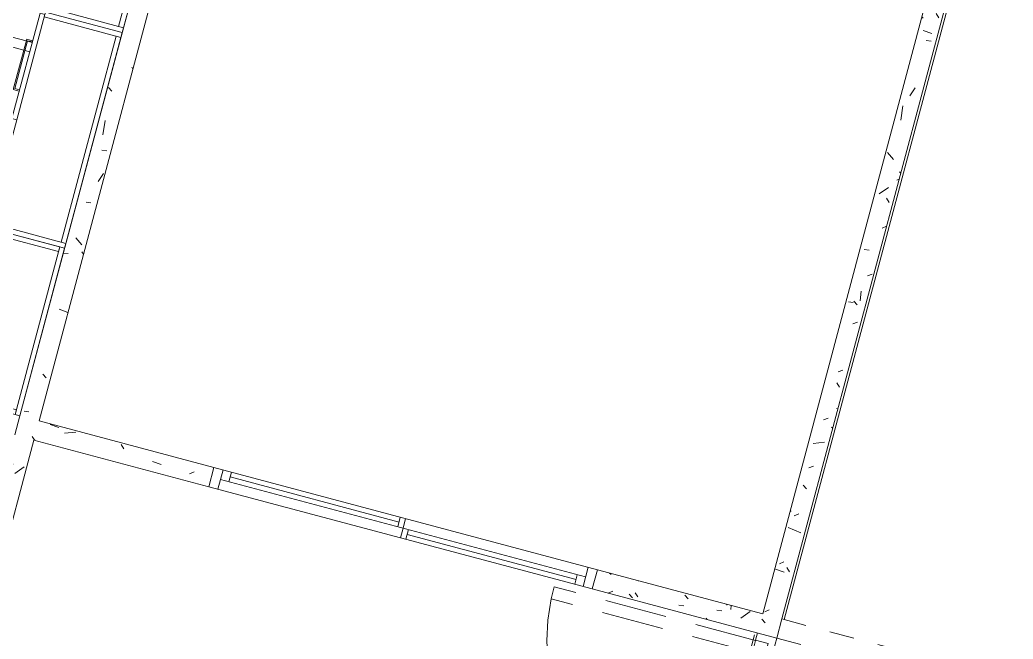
# Model space of a CAD drawing. Header units: metres. Extents: x 689715 to 690980, y 1005284 to 1006835.
# Drawn here: x 690799.91 to 690803.915, y 1005627.485 to 1005629.983 of the extents above; entities that cross this region are included whole.
import ezdxf

# ---------------------------------------------------------------- set-up
doc = ezdxf.new("R2010")
doc.units = ezdxf.units.M
for name, pattern in [('HIDDEN', [0.375, 0.25, -0.125]), ('Overhead', [0.00396875, 0.00238125, -0.0015875]), ('PHANTOM', [2.5, 1.25, -0.25, 0.25, -0.25, 0.25, -0.25])]:
    doc.linetypes.add(name, pattern=pattern)
doc.layers.add('0_HUELLAS CASAS CASTILLA', color=1, linetype='Continuous')
doc.layers.add('0_NUMERO DE LOTE FASE V', color=3, linetype='Continuous')
for name, color, linetype, lineweight in [('Aparatos sanitarios', 8, 'Continuous', 13), ('Líneas ocultas', 7, 'HIDDEN', 13), ('Medium Lines', 10, 'Continuous', 18), ('Modelos genéricos', 7, 'Continuous', 13), ('Muros', 7, 'Continuous', 13), ('Overhead', 7, 'Overhead', 13), ('Patrón de corte', 7, 'Continuous', 13), ('Puertas', 7, 'Continuous', 13), ('Ventanas', 7, 'Continuous', 13)]:
    doc.layers.add(name, color=color, linetype=linetype, lineweight=lineweight)
pattern_1 = [(49.99999999999996, (0, -2.328306436538696e-10), (0.4377584771638401, -0.03836033982117172), [0.04599999999999997, -0.5029999999999996]), (354.9999999999999, (0, -2.328306436538696e-10), (-0.0843952140696779, 0.4580987315439033), [0.037, -0.402]), (100.451, (0.03600000008009374, -0.003000000258907676), (0.3526758939897786, 0.4199401312074266), [0.03899999999999999, -0.427]), (46.18399999999996, (0, 0.121999999973923), (0.6506308650644553, -0.1004214988211121), [0.06899999999999998, -0.7539999999999997]), (96.63599999999995, (0.05400000012014061, 0.113999999826774), (0.570191611846052, 0.5938707988951815), [0.058, -0.6409999999999998]), (351.1839999999999, (0, 0.121999999973923), (0.5697220635397624, 0.5936975411065765), [0.05499999999999999, -0.6039999999999999]), (21, (0.06099999987054616, 0.09100000001490116), (0.3642747293136029, -0.245780230253577), [0.04599999999999997, -0.5029999999999996]), (326, (0.06099999987054616, 0.09100000001490116), (0.1482769546615402, 0.4415777901075864), [0.03699999999999999, -0.4019999999999999]), (71.451, (0.09099999989848584, 0.07100000022910535), (0.512048302653334, 0.1963072483374968), [0.03900000000000001, -0.4270000000000002]), (37.49999999999998, (0, -2.328306436538696e-10), (0.007375797972208928, 0.2022933454275577), [0.02, -0.3769999999999999, 0.02, -0.3879999999999999, -0.4039999999999999]), (37.49999999999998, (0, -2.328306436538696e-10), (0.007375797972208928, 0.2022933454275577), [-0.8059999999999998, 0.02, -0.384]), (7.49999999999994, (0, -2.328306436538696e-10), (0.1600503399492728, 0.2399435114399267), [0.02, -0.2129999999999999, 0.02, -0.3679999999999999, -0.154]), (7.49999999999994, (0, -2.328306436538696e-10), (0.1600503399492728, 0.2399435114399267), [-0.6209999999999999, 0.02, -0.134]), (327.5, (-0.136000000173226, -2.328306436538696e-10), (0.325416223879766, -0.01404568388630395), [0.02, -0.132, 0.02, -0.455, -0.6309999999999999]), (327.5, (-0.136000000173226, -2.328306436538696e-10), (0.325416223879766, -0.01404568388630395), [-0.6279999999999999, 0.02, -0.6109999999999999]), (317.4999999999999, (-0.1970000000437722, -2.328306436538696e-10), (0.3554815006055005, 0.06081860510782444), [0.01999999999999999, -0.1779999999999999, 0.01999999999999999, -0.2959999999999999, -0.4479999999999997]), (317.4999999999999, (-0.1970000000437722, -2.328306436538696e-10), (0.3554815006055005, 0.06081860510782444), [-0.5139999999999997, 0.01999999999999999, -0.4279999999999998])]

# ---------------------------------------------------------------- blocks, each defined once
blk = doc.blocks.new('Window-Sliding - VENTANA DE 1_60 X 1_20-1540949-PLANO CLAVE _8 CASAS EN HILERA_ - Dependent 1')
at = {"layer": 'Ventanas', "color": 253}
for p, q in [((0.8003658304546724, 0.04), (-0.799634169545327, 0.04)), ((-0.799634169545327, 0.04), (-0.799634169545327, -0.03999999999902364)), ((-0.7996341695453272, 0.04000000000097637), (0.8003658304546725, 0.04000000000097637)), ((-0.7615341697799087, -0.03999999999902364), (-0.7615341697799087, 0.04000000000097637)), ((-0.7615341697799087, 0.04000000000097637), (-0.7615341697799087, -0.03999999999902365)), ((0.7622658304671647, 9.714248738745823e-13), (-0.761534169779909, 9.714248738745823e-13)), ((-0.7266091695452884, 0.04000000000097637), (-0.7266091695452884, 9.714248738745823e-13)), ((-0.02185916954532734, 0.02000000000096879), (-0.7266091695452884, 0.02000000000096879)), ((-0.02185916954532734, 0.04000000000097637), (-0.02185916954532734, 9.714248738745823e-13)), ((0.000365830454672653, 9.714248738745823e-13), (0.000365830454672653, 0.04000000000097637)), ((0.000365830454672653, 9.714248738745823e-13), (0.000365830454672653, -0.03999999999902364)), ((0.02259083045467268, -0.03999999999902364), (0.02259083045467268, 9.714248738745823e-13)), ((0.7273408304547152, -0.03999999999902364), (0.7273408304547152, 9.714248738745823e-13)), ((0.7622658304671647, 0.04000000000097637), (0.7622658304671647, -0.03999999999902365)), ((0.8003658304546724, -0.03999999999902364), (0.8003658304546724, 0.04)), ((-0.799634169545327, -0.03999999999902364), (0.8003658304546724, -0.03999999999902364)), ((-0.7996341695453272, -0.03999999999902364), (0.8003658304546725, -0.03999999999902364)), ((-0.7996341692992297, -0.03999999999902364), (0.800365830455645, -0.03999999999902364)), ((0.02259083045467268, -0.0199999999990375), (0.7273408304547152, -0.0199999999990375))]:
    blk.add_line(p, q, dxfattribs=at)
blk = doc.blocks.new('PV_PUERTA SENCILLA - _90 x 2_18-1752362-PLANO CLAVE _8 CASAS EN HILERA_ - Dependent 1')
at = {"layer": 'Líneas ocultas', "color": 253}
for p, q in [((0.3683286352964649, 0.03999999999999443), (0.3683286352964649, 0.8799999999999943)), ((0.4193286352964649, 0.8799999999999943), (0.3683286352964649, 0.8799999999999943)), ((0.4193286352964649, 0.03999999999999443), (0.4193286352964649, 0.8799999999999943)), ((0.4193286352964649, 0.03999999999999443), (0.3683286352964649, 0.03999999999999443))]:
    blk.add_line(p, q, dxfattribs=at)
blk.add_arc((0.4193286352964647, 0.03999999999997304), 0.841546790142994, 93.47440736753113, 183.4744073675307, dxfattribs=at)
at = {"layer": 'Puertas', "color": 253}
for p, q in [((-0.4500000000000027, -0.05000000000000356), (-0.450000000000003, 0.04999999999999645)), ((-0.4450000000000029, 0.04999999999999647), (-0.450000000000003, 0.04999999999999645)), ((-0.4450000000000029, 0.04999999999999647), (-0.4450000000000027, -0.05000000000000354)), ((-0.4500000000000027, -0.05000000000000356), (-0.4450000000000027, -0.05000000000000354))]:
    blk.add_line(p, q, dxfattribs=at)
at = {"layer": 'Puertas', "color": 9, "lineweight": 9}
for p, q in [((-0.4200000000000045, 0.03999999999999649), (-0.4450000000000032, 0.03999999999999646)), ((-0.4200000000000044, -0.01225000000000943), (-0.4200000000000045, 0.03999999999999649)), ((0.45, 0.03999999999999823), (0.4200000000000014, 0.03999999999999804)), ((0.4200000000000014, 0.03999999999999804), (0.4200000000000016, -0.01225000000000783)), ((-0.445000000000003, -0.04000000000000354), (-0.4000000000000044, -0.04000000000000346)), ((-0.4000000000000044, -0.01225000000000941), (-0.4200000000000044, -0.01225000000000943)), ((-0.4000000000000044, -0.04000000000000346), (-0.4000000000000044, -0.01225000000000941)), ((0.4200000000000016, -0.01225000000000783), (0.4000000000000016, -0.0122500000000079)), ((0.4000000000000016, -0.0122500000000079), (0.4000000000000013, -0.04000000000000183)), ((0.4000000000000013, -0.04000000000000183), (0.4499999999999998, -0.04000000000000187))]:
    blk.add_line(p, q, dxfattribs=at)
blk = doc.blocks.new('M_Opening-Door - 0_90 x 2_21 m-1018766-PLANO CLAVE _8 CASAS EN HILERA_ - Dependent 1')
at = {"layer": 'Medium Lines', "color": 53}
for p, q in [((-0.4581886567164147, 0.04000000000000224), (-0.4581886567164147, -0.03999999999999618)), ((0.4418113432835851, -0.03999999999999618), (0.4418113432835851, 0.04000000000000224))]:
    blk.add_line(p, q, dxfattribs=at)
at = {"layer": 'Overhead', "color": 253}
for p, q in [((0.4418113432835851, 0.04000000000000224), (-0.4581886567164147, 0.04000000000000224)), ((-0.4581886567164147, -0.03999999999999618), (0.4418113432835851, -0.03999999999999618))]:
    blk.add_line(p, q, dxfattribs=at)
blk = doc.blocks.new('012-AR_CASTILLA_MODELO B_rvt-1-PLANO CLAVE _8 CASAS EN HILERA_ - Dependent 1')
at = {"layer": 'Patrón de corte'}
h = blk.add_hatch(dxfattribs=at)
h.set_pattern_fill('HORMIGÓN', color=254, scale=0.9999999999999999, style=0, pattern_type=2)
h.set_pattern_definition(pattern_1)
h.paths.add_polyline_path([(14.74183760152664, 87.69771324051544), (14.86183760140557, 87.69771324028261), (14.8618376016384, 90.31001324043609), (14.84644194558496, 90.31001324043609), (14.84644194552675, 90.33541324059479), (14.8618376016384, 90.33541324012913), (14.86183760169661, 90.85271324054338), (14.74183760146843, 90.85271324007772), (14.74183760152664, 87.77771324058995)], flags=0)
h = blk.add_hatch(dxfattribs=at)
h.set_pattern_fill('HORMIGÓN', color=254, scale=0.9999999999999999, style=0, pattern_type=2)
h.set_pattern_definition(pattern_1)
h.paths.add_polyline_path([(12.41178603237495, 87.69771324051544), (12.41178603237495, 87.77771324082278), (11.64183760154992, 87.77771324035712), (11.64183760154992, 87.69771324051544), (11.72183760127518, 87.69771324051544)], flags=0)
h.paths.add_polyline_path([(14.74183760152664, 87.69771324051544), (14.74183760152664, 87.77771324058995), (14.01178603223525, 87.77771324035712), (14.01178603211883, 87.69771324028261)], flags=0)
h = blk.add_hatch(dxfattribs=at)
h.set_pattern_fill('HORMIGÓN', color=254, scale=0.9999999999999999, style=0, pattern_type=2)
h.set_pattern_definition(pattern_1)
h.paths.add_polyline_path([(11.64183760143351, 80.16254749684595), (11.72183760162443, 80.16254749638028), (11.72183760168264, 83.02771324058995), (11.64183760154992, 83.02771324035712), (11.64183760166634, 82.04388341144659)], flags=0)
h.paths.add_polyline_path([(11.72183760144981, 84.22771324007772), (11.72183760127518, 87.69771324051544), (11.64183760154992, 87.69771324051544), (11.64183760154992, 84.22771324007772)], flags=0)
h = blk.add_hatch(dxfattribs=at)
h.set_pattern_fill('HORMIGÓN', color=254, scale=0.9999999999999999, style=0, pattern_type=2)
h.set_pattern_definition(pattern_1)
h.paths.add_polyline_path([(14.82183760148473, 79.59754749690183), (14.82183760136832, 87.69771324028261), (14.74183760152664, 87.69771324051544), (14.74183760152664, 79.59754749643616)], flags=0)
at = {"layer": 'Muros', "color": 253}
for p, q in [((14.74183760146843, 90.85271324007772), (14.74183760152664, 87.77771324058995)), ((11.73183760163374, 88.6727132408414), (11.73183760163374, 87.7877132401336)), ((12.41178603237495, 87.77771324082278), (11.64183760154992, 87.77771324035712)), ((11.64183760154992, 87.77771324035712), (11.64183760154992, 87.69771324051544)), ((14.74183760152664, 87.77771324058995), (14.01178603223525, 87.77771324035712)), ((11.63178619963583, 84.22771324007772), (11.63178619975224, 87.69771324028261)), ((11.64178619987797, 87.69771324028261), (11.64178619976155, 84.22771324054338)), ((11.64183760154992, 87.69771324051544), (11.64183760154992, 84.22771324007772)), ((11.72183760127518, 87.69771324051544), (12.41178603237495, 87.69771324051544)), ((11.72183760144981, 84.22771324007772), (11.72183760127518, 87.69771324051544)), ((14.01178603211883, 87.69771324028261), (14.74183760152664, 87.69771324051544)), ((14.74183760152664, 87.69771324051544), (14.74183760152664, 84.34771324018948)), ((14.82183760148473, 79.59754749690183), (14.82183760136832, 87.69771324028261)), ((14.82183760136832, 87.69771324028261), (14.86183760140557, 87.69771324028261))]:
    blk.add_line(p, q, dxfattribs=at)
at = {"color": 254, "lineweight": 13}
for name, p, rotation in [('PV_PUERTA SENCILLA - _90 x 2_18-1752362-PLANO CLAVE _8 CASAS EN HILERA_ - Dependent 1', (11.68183760170359, 88.22771324031055), 270), ('M_Opening-Door - 0_90 x 2_21 m-1018766-PLANO CLAVE _8 CASAS EN HILERA_ - Dependent 1', (11.18359737563878, 87.73771324031986), 179.9999999999999), ('Window-Sliding - VENTANA DE 1_60 X 1_20-1540949-PLANO CLAVE _8 CASAS EN HILERA_ - Dependent 1', (13.21215186291374, 87.73771324031986), 179.9999999999999)]:
    blk.add_blockref(name, p, dxfattribs=dict(at, rotation=rotation))
blk = doc.blocks.new('FREGADOR - SENCILLA-829216-PLANO CLAVE _8 CASAS EN HILERA_ - Dependent 1')
at = {"layer": 'Aparatos sanitarios', "color": 254}
for p, q in [((-0.3018107594349381, 0.05770600058306597), (-0.3018107594349381, 0.2751545988863498)), ((-0.3018107594349381, 0.2751545988863498), (0.3331892405650619, 0.2751545988863498)), ((0.3331892405650618, 0.2751545988863498), (0.3331892405650618, 0.05770600058308932)), ((-0.2129107594349318, 0.2370545988863606), (0.2442892405650662, 0.2370545988863606)), ((-0.2637107594349316, 0.05770600058306816), (-0.2637107594349316, 0.186254598886361)), ((0.2950892405650641, 0.1862545988863625), (0.2950892405650641, 0.05770600058308836)), ((-0.3018107594349381, 0.03270600058306664), (-0.3018107594349381, 0.05276697619284623)), ((-0.2637107594349316, 0.03270600058306879), (-0.2637107594349316, 0.05270600058306743)), ((0.2950892405650641, 0.05270600058308762), (0.2950892405650641, 0.03270600058308678)), ((0.3331892405650618, 0.05276697619282089), (0.3331892405650618, 0.03270600058308783))]:
    blk.add_line(p, q, dxfattribs=at)
for centre, radius, start, end in [((-0.2129107594349319, 0.1862545988863609), 0.05079999999999964, 90.00000000000024, 180.0000000000003), ((0.2442892405650661, 0.1862545988863625), 0.05079999999999813, 359.9999999999996, 90.00000000000007)]:
    blk.add_arc(centre, radius, start, end, dxfattribs=at)
blk = doc.blocks.new('MUEBLES COCINA CASTILLA 2 - MUEBLES COCINA CASTILLA 2-1876569-PLANO CLAVE _8 CASAS EN HILERA_ - Dependent 1')
at = {"layer": 'Modelos genéricos', "color": 9, "lineweight": 9}
for p, q in [((-1.45, 1.900000000000001), (-1.469999999999998, 1.900000000000001)), ((-1.469999999999998, 1.900000000000001), (-1.469999999999998, 1.200000000000004)), ((-0.8650000000000015, 1.900000000000001), (-1.450000000000001, 1.900000000000001)), ((-1.450000000000001, 1.900000000000001), (-1.450000000000001, 1.880000000000006)), ((-1.45, 1.200000000000004), (-1.45, 1.900000000000001)), ((-0.8650000000000015, 1.880000000000006), (-0.8650000000000015, 1.900000000000001)), ((-0.8449999999999995, 1.900000000000001), (-0.8650000000000004, 1.900000000000001)), ((-0.8650000000000004, 1.900000000000001), (-0.8650000000000004, 1.580000000000005)), ((0.07500000000000677, 1.900000000000001), (0.05500006103515991, 1.900000000000001)), ((0.6350000000000051, 1.900000000000001), (0.0750000000000046, 1.900000000000001)), ((0.0750000000000046, 1.900000000000001), (0.0750000000000046, 1.880000000000006)), ((0.07500000000000677, 1.580000000000005), (0.07500000000000677, 1.900000000000001)), ((0.6350000000000051, 1.880000000000006), (0.6350000000000051, 1.900000000000001)), ((0.6550000000000049, 1.900000000000001), (0.6350000000000061, 1.900000000000001)), ((0.6350000000000061, 1.900000000000001), (0.6350000000000061, 1.580000000000005)), ((0.6550000000000049, 1.580000000000005), (0.6550000000000049, 1.900000000000001)), ((0.6750000000000004, 1.900000000000001), (0.6550000000000006, 1.900000000000001)), ((0.6550000000000006, 1.900000000000001), (0.6550000000000006, 1.319999999999995)), ((0.6750000000000004, 1.319999999999995), (0.6750000000000004, 1.900000000000001)), ((1.655, 1.900000000000001), (1.635, 1.900000000000001)), ((1.635, 1.900000000000001), (1.635, 1.319999999999995)), ((1.655, 1.319999999999995), (1.655, 1.900000000000001)), ((-1.450000000000001, 1.880000000000006), (-0.8650000000000015, 1.880000000000006)), ((0.0750000000000046, 1.880000000000006), (0.6350000000000051, 1.880000000000006)), ((-0.8549999999999994, 1.580000000000005), (-1.149999999999998, 1.580000000000005)), ((-1.149999999999998, 1.580000000000005), (-1.149999999999998, 1.559999999999992)), ((-0.8650000000000004, 1.580000000000005), (-0.8449999999999995, 1.580000000000005)), ((-0.8549999999999994, 1.559999999999992), (-0.8549999999999994, 1.580000000000005)), ((0.05500006103515991, 1.580000000000005), (0.07500000000000677, 1.580000000000005)), ((0.645000000000005, 1.580000000000005), (0.0650000000000058, 1.580000000000005)), ((0.0650000000000058, 1.580000000000005), (0.0650000000000058, 1.559999999999992)), ((0.6350000000000061, 1.580000000000005), (0.6550000000000049, 1.580000000000005)), ((0.645000000000005, 1.559999999999992), (0.645000000000005, 1.580000000000005)), ((-1.149999999999998, 1.559999999999992), (-1.149999999999998, 1.210000000000002)), ((-1.13, 1.559999999999992), (-1.149999999999998, 1.559999999999992)), ((-1.149999999999998, 1.559999999999992), (-0.8549999999999994, 1.559999999999992)), ((-1.129999999999999, 1.210000000000002), (-1.13, 1.559999999999992)), ((0.0650000000000058, 1.559999999999992), (0.645000000000005, 1.559999999999992)), ((0.6550000000000006, 1.319999999999995), (0.6750000000000004, 1.319999999999995)), ((1.635, 1.319999999999995), (1.655, 1.319999999999995)), ((-1.149999999999998, 1.22), (-1.450000000000001, 1.22)), ((-1.450000000000001, 1.22), (-1.450000000000001, 1.200000000000004)), ((-1.149999999999998, 1.200000000000004), (-1.149999999999998, 1.22)), ((-1.149999999999998, 1.210000000000002), (-1.129999999999999, 1.210000000000002)), ((-1.469999999999998, 1.200000000000004), (-1.45, 1.200000000000004)), ((-1.150000000000002, 1.200000000000004), (-1.47, 1.200000000000004)), ((-1.47, 1.200000000000004), (-1.47, 1.180000000000009)), ((-1.47, 1.180000000000009), (-1.470000000000003, 0.3200000000000139)), ((-1.450000000000001, 1.180000000000009), (-1.47, 1.180000000000009)), ((-1.47, 1.180000000000009), (-1.150000000000002, 1.180000000000009)), ((-1.450000000000001, 1.200000000000004), (-1.149999999999998, 1.200000000000004)), ((-1.450000000000002, 0.3200000000000139), (-1.450000000000001, 1.180000000000009)), ((-1.150000000000002, 1.180000000000009), (-1.150000000000002, 1.200000000000004)), ((-1.150000000000001, 1.190000000000007), (-1.150000000000002, 0.7500000000000028)), ((-1.13, 1.190000000000007), (-1.150000000000001, 1.190000000000007)), ((-1.130000000000001, 0.7500000000000028), (-1.13, 1.190000000000007)), ((-1.150000000000002, 0.7500000000000028), (-1.130000000000001, 0.7500000000000028)), ((-1.150000000000002, 0.7500000000000028), (-1.150000000000002, 0.3099999999999988)), ((-1.130000000000001, 0.7500000000000028), (-1.150000000000002, 0.7500000000000028)), ((-1.130000000000002, 0.3099999999999988), (-1.130000000000001, 0.7500000000000028)), ((-1.470000000000003, 0.3200000000000139), (-1.450000000000002, 0.3200000000000139)), ((-1.150000000000002, 0.3200000000000139), (-1.470000000000003, 0.3200000000000139)), ((-1.470000000000003, 0.3200000000000139), (-1.470000000000003, 0.3000000000000011)), ((-1.150000000000004, 0.3000000000000011), (-1.470000000000002, 0.3000000000000011)), ((-1.470000000000002, 0.3000000000000011), (-1.470000000000002, 0.2800000000000056)), ((-1.470000000000003, 0.3000000000000011), (-1.150000000000002, 0.3000000000000011)), ((-1.150000000000002, 0.3000000000000011), (-1.150000000000002, 0.3200000000000139)), ((-1.150000000000002, 0.3099999999999988), (-1.130000000000002, 0.3099999999999988)), ((-1.150000000000004, 0.2800000000000056), (-1.150000000000004, 0.3000000000000011)), ((-1.150000000000002, 0.2900000000000034), (-1.150000000000003, -0.2900000000000034)), ((-1.130000000000002, 0.2900000000000034), (-1.150000000000002, 0.2900000000000034)), ((-1.130000000000003, -0.2900000000000034), (-1.130000000000002, 0.2900000000000034)), ((-1.470000000000002, 0.2800000000000056), (-1.470000000000003, -0.2800000000000056)), ((-1.450000000000002, 0.2800000000000056), (-1.470000000000002, 0.2800000000000056)), ((-1.470000000000002, 0.2800000000000056), (-1.150000000000004, 0.2800000000000056)), ((-1.450000000000003, -0.2800000000000056), (-1.450000000000002, 0.2800000000000056)), ((-1.470000000000003, -0.2800000000000056), (-1.450000000000003, -0.2800000000000056)), ((-1.150000000000003, -0.2800000000000056), (-1.470000000000003, -0.2800000000000056)), ((-1.470000000000003, -0.2800000000000056), (-1.470000000000003, -0.3000000000000011)), ((-1.150000000000003, -0.3000000000000011), (-1.150000000000003, -0.2800000000000056)), ((-1.470000000000003, -0.3000000000000011), (-1.150000000000003, -0.3000000000000011)), ((-1.150000000000003, -0.2900000000000034), (-1.130000000000003, -0.2900000000000034))]:
    blk.add_line(p, q, dxfattribs=at)
at = {"layer": 'Modelos genéricos', "color": 253}
for p, q in [((0.2500000000000052, 1.559999999999999), (0.2500000000000052, 1.534999999999999)), ((0.2500000000000052, 1.534999999999999), (0.4600000000000056, 1.534999999999999)), ((0.2550000000000052, 1.539999999999999), (0.2550000000000052, 1.559999999999999)), ((0.4550000000000055, 1.539999999999999), (0.2550000000000052, 1.539999999999999)), ((0.4550000000000055, 1.559999999999999), (0.4550000000000055, 1.539999999999999)), ((0.4600000000000056, 1.534999999999999), (0.4600000000000056, 1.559999999999999)), ((-1.104999999999998, 1.485000000000002), (-1.129999999999999, 1.485000000000002)), ((-1.104999999999998, 1.274999999999998), (-1.104999999999998, 1.485000000000002)), ((-1.129999999999999, 1.480000000000002), (-1.109999999999998, 1.480000000000002)), ((-1.109999999999998, 1.480000000000002), (-1.109999999999998, 1.279999999999998)), ((0.6550000000000006, 1.275), (0.6550000000000006, 1.319999999999994)), ((-1.109999999999998, 1.279999999999998), (-1.129999999999995, 1.279999999999998)), ((-1.129999999999995, 1.274999999999998), (-1.104999999999998, 1.274999999999998)), ((-0.8450000000000016, 0.2250000000000052), (-0.8449999999999998, 1.275)), ((-0.8449999999999998, 1.275), (0.6550000000000004, 1.275)), ((-1.105000000000001, 1.075000000000017), (-1.130000000000001, 1.075000000000017)), ((-1.130000000000001, 1.070000000000017), (-1.110000000000001, 1.070000000000016)), ((-1.110000000000001, 1.070000000000016), (-1.110000000000001, 0.8700000000000162)), ((-1.105000000000001, 0.8650000000000162), (-1.105000000000001, 1.075000000000017)), ((-0.8875514016967052, 1.067500000000007), (-0.8787164164800894, 1.067500000000007)), ((-0.8787164164800894, 1.067500000000007), (-0.8787164164800894, 0.4325000000000067)), ((-1.110000000000001, 0.8700000000000162), (-1.130000000000002, 0.8700000000000162)), ((-1.130000000000002, 0.8650000000000162), (-1.105000000000001, 0.8650000000000162)), ((-0.8875514016967168, 0.7500000000000001), (-0.8787164164800899, 0.7500000000000001)), ((-0.8787164164800906, 0.7500000000000001), (-0.8875514016967165, 0.7500000000000001)), ((-1.105000000000001, 0.6350000000000094), (-1.130000000000001, 0.6350000000000094)), ((-1.130000000000001, 0.6300000000000094), (-1.110000000000001, 0.6300000000000094)), ((-1.110000000000001, 0.6300000000000094), (-1.110000000000002, 0.430000000000009)), ((-1.105000000000002, 0.425000000000009), (-1.105000000000001, 0.6350000000000094)), ((-1.110000000000002, 0.430000000000009), (-1.130000000000002, 0.4300000000000091)), ((-1.130000000000002, 0.425000000000009), (-1.105000000000002, 0.425000000000009)), ((-0.8787164164800894, 0.4325000000000067), (-0.8875514016967284, 0.4325000000000067)), ((0.9799999999999981, 0.2249999999999987), (-0.8450000000000017, 0.2250000000000052)), ((0.9799999999999954, -0.4750000000000014), (0.9799999999999981, 0.2249999999999987)), ((-1.105000000000001, 0.1050000000000001), (-1.130000000000001, 0.1050000000000001)), ((-1.130000000000001, 0.1000000000000001), (-1.110000000000001, 0.1000000000000001)), ((-1.110000000000001, 0.1000000000000001), (-1.110000000000002, -0.1000000000000003)), ((-1.105000000000002, -0.1050000000000003), (-1.105000000000001, 0.1050000000000001)), ((-1.110000000000002, -0.1000000000000002), (-1.130000000000002, -0.1000000000000002)), ((-1.130000000000002, -0.1050000000000003), (-1.105000000000002, -0.1050000000000003)), ((-1.450000000000007, -0.4749999999999927), (-1.450000000000007, -0.300000000000001)), ((-1.470000000000031, -0.4749999999999927), (-1.450000000000007, -0.4749999999999927)), ((-1.450000000000006, -0.4749999999999928), (0.9799999999999957, -0.4750000000000014))]:
    blk.add_line(p, q, dxfattribs=at)
blk = doc.blocks.new('C TRANSFORMADA A B')
at = {"layer": 'Patrón de corte'}
h = blk.add_hatch(dxfattribs=at)
h.set_pattern_fill('HORMIGÓN', color=254, scale=0.9999999999999998, angle=90.00000000000001, style=0, pattern_type=2)
h.set_pattern_definition([(140, (365.6615329065826, -24.78183759388048), (0.03836033982117162, 0.4377584771638401), [0.04599999999999998, -0.5029999999999997]), (85, (365.6615329065826, -24.78183759388048), (-0.4580987315439033, -0.08439521406967798), [0.037, -0.402]), (190.451, (365.6645329066087, -24.74583759397501), (-0.4199401312074266, 0.3526758939897785), [0.03899999999999999, -0.4269999999999999]), (136.184, (365.5395329066087, -24.78183759393869), (0.1004214988211119, 0.6506308650644553), [0.06899999999999996, -0.7539999999999996]), (186.636, (365.547532906523, -24.72783759376034), (-0.5938707988951817, 0.5701916118460519), [0.05799999999999999, -0.6409999999999997]), (81.18399999999997, (365.5395329066087, -24.78183759393869), (-0.5936975411065766, 0.5697220635397623), [0.055, -0.6039999999999999]), (111, (365.5705329065677, -24.72083759383531), (0.2457802302535768, 0.3642747293136031), [0.04599999999999999, -0.5029999999999998]), (55.99999999999997, (365.5705329065677, -24.72083759383531), (-0.4415777901075864, 0.1482769546615401), [0.03699999999999998, -0.4019999999999998]), (161.451, (365.5905329065863, -24.690837593982), (-0.1963072483374969, 0.512048302653334), [0.03899999999999999, -0.4269999999999999]), (127.5, (365.6615329065826, -24.78183759388048), (-0.2022933454275577, 0.007375797972208886), [0.02, -0.3769999999999999, 0.02, -0.3879999999999999, -0.4039999999999999]), (127.5, (365.6615329065826, -24.78183759388048), (-0.2022933454275577, 0.007375797972208886), [-0.8059999999999998, 0.02, -0.384]), (97.49999999999997, (365.6615329065826, -24.78183759388048), (-0.2399435114399267, 0.1600503399492727), [0.02, -0.2129999999999999, 0.02, -0.3679999999999999, -0.154]), (97.49999999999997, (365.6615329065826, -24.78183759388048), (-0.2399435114399267, 0.1600503399492727), [-0.6209999999999999, 0.02, -0.134]), (57.49999999999999, (365.6615329065826, -24.91783759393729), (0.01404568388630387, 0.325416223879766), [0.02, -0.132, 0.02, -0.4550000000000001, -0.6309999999999999]), (57.49999999999999, (365.6615329065826, -24.91783759393729), (0.01404568388630387, 0.325416223879766), [-0.6279999999999999, 0.02, -0.6109999999999999]), (47.49999999999995, (365.6615329065826, -24.97883759392425), (-0.0608186051078245, 0.3554815006055005), [0.02, -0.178, 0.02, -0.296, -0.4479999999999998]), (47.49999999999995, (365.6615329065826, -24.97883759392425), (-0.0608186051078245, 0.3554815006055005), [-0.5139999999999999, 0.02, -0.4279999999999999])])
h.paths.add_polyline_path([(277.9638196658343, -14.04005156172207), (277.8838196659926, -14.04005156160565), (277.8838196659926, -17.25999999215128), (277.9638196656015, -17.25999999238411), (277.9638196660671, -14.17463837040123)], flags=0)
at = {"layer": 'Muros', "color": 253}
for p, q in [((277.9638196656015, -17.25999999238411), (277.9638196660671, -16.63499999226769)), ((277.8838196659926, -17.25999999215128), (277.9638196656015, -17.25999999238411))]:
    blk.add_line(p, q, dxfattribs=at)
at = {"color": 254, "lineweight": 13, "rotation": 90.00000000000001}
blk.add_blockref('MUEBLES COCINA CASTILLA 2 - MUEBLES COCINA CASTILLA 2-1876569-PLANO CLAVE _8 CASAS EN HILERA_ - Dependent 1', (279.863819665974, -15.78999999229563), dxfattribs=at)
at = {"color": 254, "lineweight": 13}
blk.add_blockref('FREGADOR - SENCILLA-829216-PLANO CLAVE _8 CASAS EN HILERA_ - Dependent 1', (279.0981304256711, -16.95270599302603), dxfattribs=at)
blk = doc.blocks.new('CASTILLAS B BLOQUE 8')
blk.add_blockref('C TRANSFORMADA A B', (0, 5.820766091346741e-11))
at = {"layer": '0_HUELLAS CASAS CASTILLA', "color": 8, "lineweight": 5, "rotation": 90}
blk.add_blockref('012-AR_CASTILLA_MODELO B_rvt-1-PLANO CLAVE _8 CASAS EN HILERA_ - Dependent 1', (365.6615329058841, -32.08183759375243), dxfattribs=at)

msp = doc.modelspace()

# ---------------------------------------------------------------- block references
at = {"layer": '0_NUMERO DE LOTE FASE V', "linetype": 'PHANTOM', "rotation": 75.06604352304308}
msp.add_blockref('CASTILLAS B BLOQUE 8', (690711.6003256785, 1005364.258585846), dxfattribs=at)

doc.saveas('drawing.dxf')
